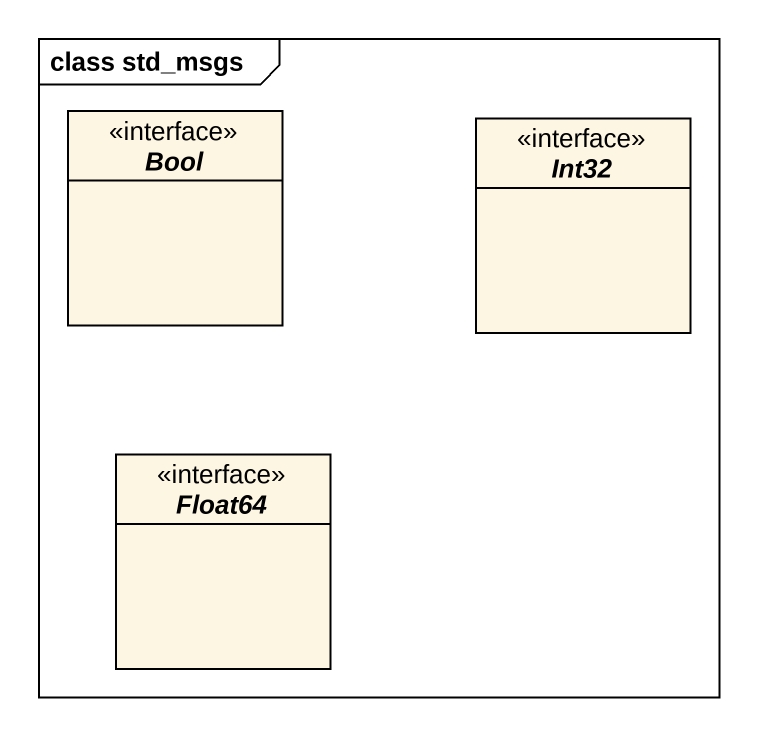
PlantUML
@startuml
mainframe class std_msgs
hide circle
hide empty members
interface Bool <<interface>>
interface Int32
interface Float64
@enduml
